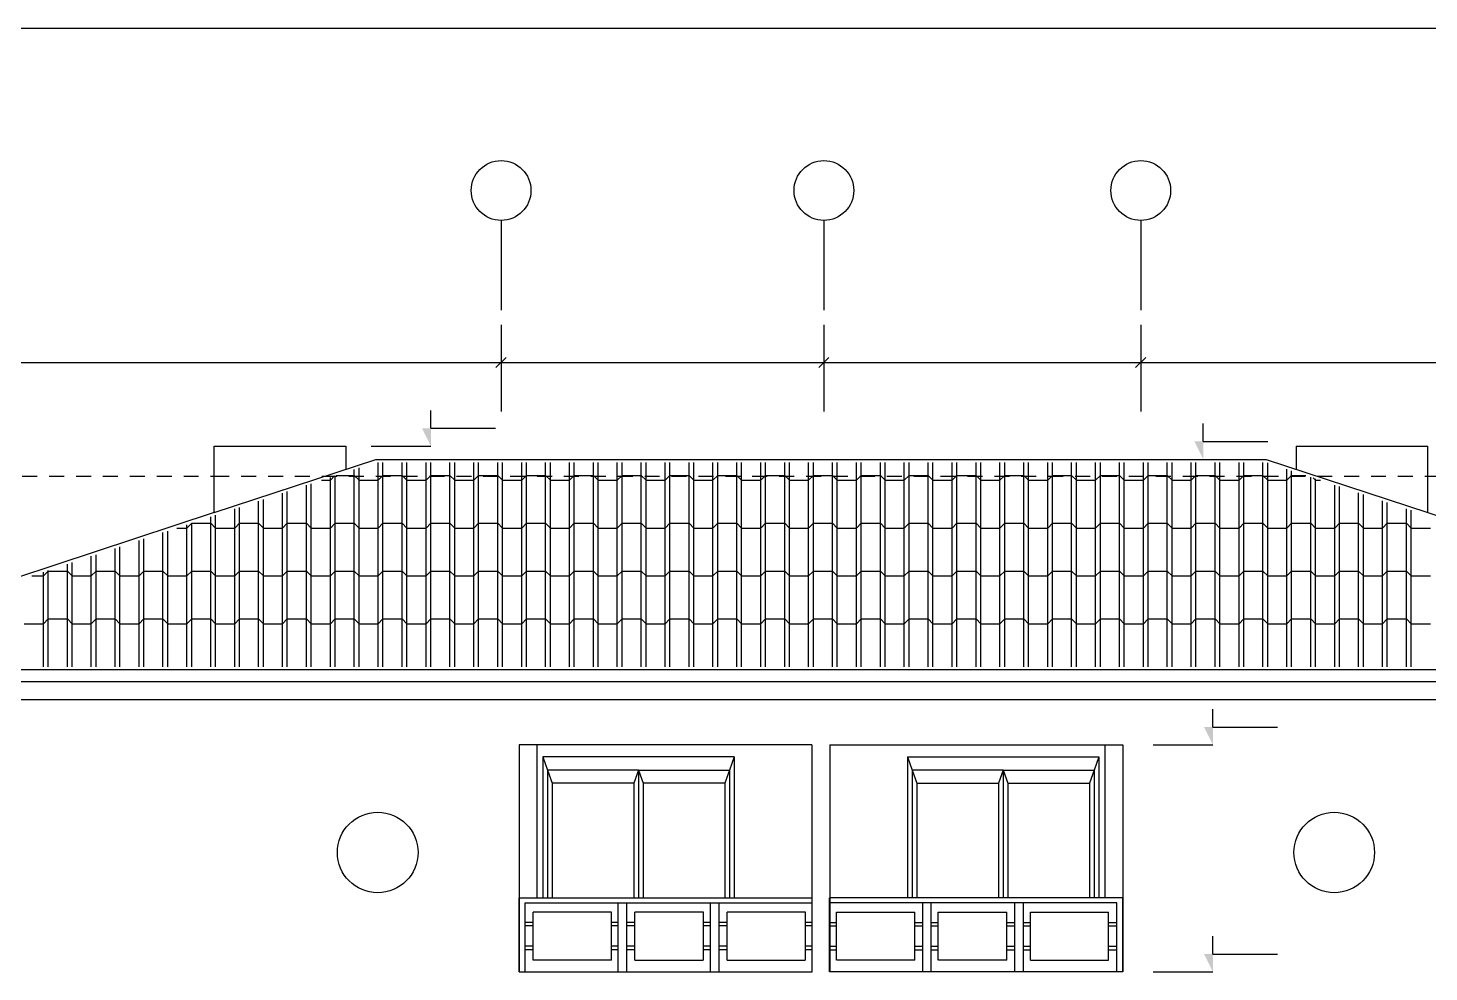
# Model space of a CAD drawing. Header units: metres. Extents: x -220 to 294, y -29 to 18.
# Drawn here: x 139.79 to 151.51, y 10.1 to 18 of the extents above; entities that cross this region are included whole.
import ezdxf

# ---------------------------------------------------------------- set-up
doc = ezdxf.new("R2010")
doc.units = ezdxf.units.M
doc.header["$MEASUREMENT"] = 0
doc.linetypes.add('CENTER2', pattern=[1.125, 0.75, -0.125, 0.125, -0.125])
doc.linetypes.add('DASHED4', pattern=[0.1875, 0.125, -0.0625])
for name, color, linetype in [('Cember', 7, 'Continuous'), ('Cizgi', 7, 'Continuous'), ('Kesit_Kot', 7, 'Continuous'), ('Olculendirme', 7, 'Continuous'), ('Rota', 7, 'Continuous'), ('Standart', 7, 'Continuous'), ('Tarama', 7, 'Continuous')]:
    doc.layers.add(name, color=color, linetype=linetype)

msp = doc.modelspace()

# ---------------------------------------------------------------- hatches: boundary and pattern name
at = {"layer": 'Kesit_Kot', "linetype": 'Continuous', "lineweight": -3}
for points in [[(143.162, 14.5), (143.087, 14.65), (143.162, 14.65)], [(149.622, 14.39), (149.547, 14.54), (149.622, 14.54)], [(149.703, 12), (149.628, 12.15), (149.703, 12.15)], [(149.703, 10.1), (149.628, 10.25), (149.703, 10.25)]]:
    msp.add_hatch(color=216, dxfattribs=at).paths.add_polyline_path(points)

# ---------------------------------------------------------------- linework, layer by layer
at = {"layer": 'Cember', "color": 237, "linetype": 'Continuous', "lineweight": -3}
for centre in [(142.717, 11.1), (150.717, 11.1)]:
    msp.add_circle(centre, 0.337, dxfattribs=at)
at = {"layer": 'Cizgi', "color": 18, "linetype": 'Continuous', "lineweight": -3}
msp.add_lwpolyline([(51.917, 18), (172.317, 18)], dxfattribs=at)
at = {"layer": 'Cizgi', "color": 118, "linetype": 'Continuous', "lineweight": -3}
for points in [[(141.35, 14.5), (142.45, 14.5)], [(141.35, 13.945), (141.35, 14.5)], [(142.45, 14.5), (142.45, 14.308)], [(150.399, 14.5), (151.499, 14.5)], [(150.399, 14.5), (150.399, 14.308)], [(151.499, 13.945), (151.499, 14.5)], [(144.049, 12), (144.049, 10.72)], [(148.799, 12), (148.799, 10.72)]]:
    msp.add_lwpolyline(points, dxfattribs=at)
at = {"layer": 'Cizgi', "color": 98, "linetype": 'Continuous', "lineweight": -3}
for points in [[(141.35, 13.945), (142.7, 14.39)], [(142.7, 14.39), (150.149, 14.39)], [(150.149, 14.39), (151.499, 13.945)], [(141.35, 13.945), (137.365, 12.63)], [(151.499, 13.945), (155.484, 12.63)], [(137.85, 12.38), (154.999, 12.38)], [(144.099, 11.9), (144.138, 11.79)], [(145.699, 11.9), (144.099, 11.9)], [(144.099, 11.9), (144.099, 10.72)], [(145.699, 11.9), (145.66, 11.79)], [(145.699, 11.9), (145.699, 10.72)], [(147.149, 11.9), (147.188, 11.79)], [(147.149, 11.9), (148.749, 11.9)], [(147.149, 11.9), (147.149, 10.72)], [(148.749, 11.9), (148.71, 11.79)], [(148.749, 11.9), (148.749, 10.72)], [(144.899, 11.79), (144.138, 11.79)], [(144.138, 11.79), (144.177, 11.68)], [(144.138, 11.79), (144.138, 10.72)], [(144.899, 11.79), (144.86, 11.68)], [(144.899, 11.79), (145.66, 11.79)], [(144.899, 11.79), (144.938, 11.68)], [(144.899, 11.79), (144.899, 10.72)], [(145.66, 11.79), (145.621, 11.68)], [(145.66, 11.79), (145.66, 10.72)], [(147.188, 11.79), (147.227, 11.68)], [(147.949, 11.79), (147.188, 11.79)], [(147.188, 11.79), (147.188, 10.72)], [(147.949, 11.79), (147.91, 11.68)], [(147.949, 11.79), (148.71, 11.79)], [(147.949, 11.79), (147.988, 11.68)], [(147.949, 11.79), (147.949, 10.72)], [(148.71, 11.79), (148.671, 11.68)], [(148.71, 11.79), (148.71, 10.72)], [(144.86, 11.68), (144.177, 11.68)], [(144.177, 11.68), (144.177, 10.72)], [(144.86, 11.68), (144.86, 10.72)], [(145.621, 11.68), (144.938, 11.68)], [(144.938, 11.68), (144.938, 10.72)], [(145.621, 11.68), (145.621, 10.72)], [(147.227, 11.68), (147.91, 11.68)], [(147.227, 11.68), (147.227, 10.72)], [(147.91, 11.68), (147.91, 10.72)], [(147.988, 11.68), (148.671, 11.68)], [(147.988, 11.68), (147.988, 10.72)], [(148.671, 11.68), (148.671, 10.72)], [(144.672, 10.6), (144.017, 10.6)], [(144.672, 10.2), (144.672, 10.6)], [(144.868, 10.2), (144.868, 10.6)], [(145.443, 10.6), (144.868, 10.6)], [(145.443, 10.2), (145.443, 10.6)], [(145.64, 10.2), (145.64, 10.6)], [(146.294, 10.6), (145.64, 10.6)], [(146.294, 10.2), (146.294, 10.6)], [(146.553, 10.6), (147.208, 10.6)], [(146.553, 10.2), (146.553, 10.6)], [(147.208, 10.2), (147.208, 10.6)], [(147.404, 10.6), (147.979, 10.6)], [(147.404, 10.2), (147.404, 10.6)], [(147.979, 10.2), (147.979, 10.6)], [(148.176, 10.6), (148.83, 10.6)], [(148.176, 10.2), (148.176, 10.6)], [(144.672, 10.2), (144.017, 10.2)], [(144.868, 10.2), (145.44, 10.2)], [(145.64, 10.2), (146.292, 10.2)], [(147.208, 10.2), (146.556, 10.2)], [(147.979, 10.2), (147.407, 10.2)], [(148.176, 10.2), (148.83, 10.2)]]:
    msp.add_lwpolyline(points, dxfattribs=at)
at = {"layer": 'Cizgi', "color": 73, "linetype": 'DASHED4', "lineweight": -3}
for points in [[(131.869, 14.25), (141.35, 14.25)], [(141.35, 14.25), (151.499, 14.25)], [(151.499, 14.25), (160.426, 14.25)]]:
    msp.add_lwpolyline(points, dxfattribs=at)
at = {"layer": 'Cizgi', "color": 158, "linetype": 'Continuous', "lineweight": -3}
for points in [[(137.25, 12.53), (155.499, 12.53)], [(137.85, 12.38), (155.499, 12.38)]]:
    msp.add_lwpolyline(points, dxfattribs=at)
at = {"layer": 'Cizgi', "color": 108, "linetype": 'Continuous', "lineweight": -3}
for points in [[(144.049, 12), (143.899, 12)], [(143.899, 12), (143.899, 10.1)], [(146.349, 12), (144.049, 12)], [(146.349, 12), (146.349, 10.1)], [(146.499, 12), (148.799, 12)], [(146.499, 12), (146.499, 10.1)], [(148.799, 12), (148.949, 12)], [(148.949, 12), (148.949, 10.1)], [(143.899, 10.1), (143.899, 10.72)], [(143.899, 10.72), (146.351, 10.72)], [(143.949, 10.1), (143.949, 10.68)], [(143.949, 10.68), (146.351, 10.68)], [(144.729, 10.1), (144.729, 10.68)], [(144.801, 10.1), (144.801, 10.68)], [(145.5, 10.1), (145.5, 10.68)], [(145.572, 10.1), (145.572, 10.68)], [(147.275, 10.1), (147.275, 10.68)], [(147.347, 10.1), (147.347, 10.68)], [(148.047, 10.1), (148.047, 10.68)], [(148.118, 10.1), (148.118, 10.68)], [(144.017, 10.2), (144.017, 10.6)], [(148.83, 10.2), (148.83, 10.6)], [(144.017, 10.515), (143.949, 10.515)], [(144.017, 10.485), (143.949, 10.485)], [(144.729, 10.515), (144.672, 10.515)], [(144.729, 10.485), (144.672, 10.485)], [(144.868, 10.515), (144.801, 10.515)], [(144.868, 10.485), (144.801, 10.485)], [(145.5, 10.515), (145.443, 10.515)], [(145.5, 10.485), (145.443, 10.485)], [(145.64, 10.515), (145.572, 10.515)], [(145.64, 10.485), (145.572, 10.485)], [(146.351, 10.515), (146.294, 10.515)], [(146.351, 10.485), (146.294, 10.485)], [(146.496, 10.515), (146.553, 10.515)], [(146.496, 10.485), (146.553, 10.485)], [(147.208, 10.515), (147.275, 10.515)], [(147.208, 10.485), (147.275, 10.485)], [(147.347, 10.515), (147.404, 10.515)], [(147.347, 10.485), (147.404, 10.485)], [(147.979, 10.515), (148.047, 10.515)], [(147.979, 10.485), (148.047, 10.485)], [(148.118, 10.515), (148.176, 10.515)], [(148.118, 10.485), (148.176, 10.485)], [(148.83, 10.515), (148.898, 10.515)], [(148.83, 10.485), (148.898, 10.485)], [(144.017, 10.315), (143.949, 10.315)], [(144.729, 10.315), (144.672, 10.315)], [(144.868, 10.315), (144.801, 10.315)], [(145.5, 10.315), (145.443, 10.315)], [(145.64, 10.315), (145.572, 10.315)], [(146.351, 10.315), (146.294, 10.315)], [(146.496, 10.315), (146.553, 10.315)], [(147.208, 10.315), (147.275, 10.315)], [(147.347, 10.315), (147.404, 10.315)], [(147.979, 10.315), (148.047, 10.315)], [(148.118, 10.315), (148.176, 10.315)], [(148.83, 10.315), (148.898, 10.315)], [(144.017, 10.285), (143.949, 10.285)], [(144.729, 10.285), (144.672, 10.285)], [(144.868, 10.285), (144.801, 10.285)], [(145.5, 10.285), (145.443, 10.285)], [(145.64, 10.285), (145.572, 10.285)], [(146.351, 10.285), (146.294, 10.285)], [(146.496, 10.285), (146.553, 10.285)], [(147.208, 10.285), (147.275, 10.285)], [(147.347, 10.285), (147.404, 10.285)], [(147.979, 10.285), (148.047, 10.285)], [(148.118, 10.285), (148.176, 10.285)], [(148.83, 10.285), (148.898, 10.285)]]:
    msp.add_lwpolyline(points, dxfattribs=at)
at = {"layer": 'Cizgi', "color": 7, "linetype": 'Continuous', "lineweight": -3}
for points in [[(146.351, 10.1), (146.351, 10.72)], [(146.496, 10.1), (146.496, 10.72)], [(148.949, 10.72), (146.496, 10.72)], [(148.898, 10.68), (146.496, 10.68)], [(148.898, 10.1), (148.898, 10.68)], [(148.949, 10.1), (148.949, 10.72)], [(143.899, 10.1), (146.351, 10.1)], [(148.949, 10.1), (146.496, 10.1)]]:
    msp.add_lwpolyline(points, dxfattribs=at)
at = {"layer": 'Kesit_Kot', "color": 216, "linetype": 'Continuous', "lineweight": -3}
for points in [[(143.162, 14.65), (143.162, 14.8)], [(143.162, 14.65), (143.701, 14.65)], [(149.622, 14.54), (149.622, 14.69)], [(149.622, 14.54), (150.161, 14.54)], [(142.662, 14.5), (143.162, 14.5)], [(149.122, 14.39), (149.622, 14.39)], [(149.703, 12.15), (149.703, 12.3)], [(149.703, 12.15), (150.242, 12.15)], [(149.203, 12), (149.703, 12)], [(149.703, 10.25), (149.703, 10.4)], [(149.703, 10.25), (150.242, 10.25)], [(149.203, 10.1), (149.703, 10.1)]]:
    msp.add_lwpolyline(points, dxfattribs=at)
at = {"layer": 'Olculendirme', "color": 47, "linetype": 'Continuous', "lineweight": -3}
for points in [[(143.749, 15.45), (143.749, 15.15)], [(146.449, 15.45), (146.449, 15.15)], [(149.099, 15.45), (149.099, 15.15)], [(134.789, 15.2), (153.579, 15.2)]]:
    msp.add_lwpolyline(points, dxfattribs=at)
at = {"layer": 'Olculendirme', "color": 59, "linetype": 'Continuous', "lineweight": -3}
for points in [[(143.791, 15.242), (143.706, 15.158)], [(146.491, 15.242), (146.406, 15.158)], [(149.141, 15.242), (149.056, 15.158)]]:
    msp.add_lwpolyline(points, dxfattribs=at)
at = {"layer": 'Rota', "color": 158, "linetype": 'Continuous', "lineweight": -3}
msp.add_lwpolyline([(155.599, 12.63), (137.35, 12.63)], dxfattribs=at)
at = {"layer": 'Standart', "color": 251, "linetype": 'CENTER2', "lineweight": -3}
for points in [[(143.749, 16.39), (143.749, 14.79)], [(146.449, 16.39), (146.449, 14.79)], [(149.099, 16.39), (149.099, 14.79)]]:
    msp.add_lwpolyline(points, dxfattribs=at)
at = {"layer": 'Standart', "color": 251, "linetype": 'Continuous', "lineweight": -3}
for centre in [(143.749, 16.64), (146.449, 16.64), (149.099, 16.64)]:
    msp.add_circle(centre, 0.25, dxfattribs=at)
at = {"layer": 'Tarama', "color": 13, "linetype": 'Continuous', "lineweight": -3}
for points in [[(142.521, 14.255), (142.521, 14.305)], [(142.561, 14.255), (142.561, 14.318)], [(142.721, 14.255), (142.721, 14.365)], [(142.761, 14.255), (142.761, 14.365)], [(142.921, 14.255), (142.921, 14.365)], [(142.961, 14.255), (142.961, 14.365)], [(143.121, 14.255), (143.121, 14.365)], [(143.161, 14.255), (143.161, 14.365)], [(143.321, 14.255), (143.321, 14.365)], [(143.361, 14.255), (143.361, 14.365)], [(143.521, 14.255), (143.521, 14.365)], [(143.561, 14.255), (143.561, 14.365)], [(143.721, 14.255), (143.721, 14.365)], [(143.761, 14.255), (143.761, 14.365)], [(143.921, 14.255), (143.921, 14.365)], [(143.961, 14.255), (143.961, 14.365)], [(144.121, 14.255), (144.121, 14.365)], [(144.161, 14.255), (144.161, 14.365)], [(144.321, 14.255), (144.321, 14.365)], [(144.361, 14.255), (144.361, 14.365)], [(144.521, 14.255), (144.521, 14.365)], [(144.561, 14.255), (144.561, 14.365)], [(144.721, 14.255), (144.721, 14.365)], [(144.761, 14.255), (144.761, 14.365)], [(144.921, 14.255), (144.921, 14.365)], [(144.961, 14.255), (144.961, 14.365)], [(145.121, 14.255), (145.121, 14.365)], [(145.161, 14.255), (145.161, 14.365)], [(145.321, 14.255), (145.321, 14.365)], [(145.361, 14.255), (145.361, 14.365)], [(145.521, 14.255), (145.521, 14.365)], [(145.561, 14.255), (145.561, 14.365)], [(145.721, 14.255), (145.721, 14.365)], [(145.761, 14.255), (145.761, 14.365)], [(145.921, 14.255), (145.921, 14.365)], [(145.961, 14.255), (145.961, 14.365)], [(146.121, 14.255), (146.121, 14.365)], [(146.161, 14.255), (146.161, 14.365)], [(146.321, 14.255), (146.321, 14.365)], [(146.361, 14.255), (146.361, 14.365)], [(146.521, 14.255), (146.521, 14.365)], [(146.561, 14.255), (146.561, 14.365)], [(146.721, 14.255), (146.721, 14.365)], [(146.761, 14.255), (146.761, 14.365)], [(146.921, 14.255), (146.921, 14.365)], [(146.961, 14.255), (146.961, 14.365)], [(147.121, 14.255), (147.121, 14.365)], [(147.161, 14.255), (147.161, 14.365)], [(147.321, 14.255), (147.321, 14.365)], [(147.361, 14.255), (147.361, 14.365)], [(147.521, 14.255), (147.521, 14.365)], [(147.561, 14.255), (147.561, 14.365)], [(147.721, 14.255), (147.721, 14.365)], [(147.761, 14.255), (147.761, 14.365)], [(147.921, 14.255), (147.921, 14.365)], [(147.961, 14.255), (147.961, 14.365)], [(148.121, 14.255), (148.121, 14.365)], [(148.161, 14.255), (148.161, 14.365)], [(148.321, 14.255), (148.321, 14.365)], [(148.361, 14.255), (148.361, 14.365)], [(148.521, 14.255), (148.521, 14.365)], [(148.561, 14.255), (148.561, 14.365)], [(148.721, 14.255), (148.721, 14.365)], [(148.761, 14.255), (148.761, 14.365)], [(148.921, 14.255), (148.921, 14.365)], [(148.961, 14.255), (148.961, 14.365)], [(149.121, 14.255), (149.121, 14.365)], [(149.161, 14.255), (149.161, 14.365)], [(149.321, 14.255), (149.321, 14.365)], [(149.361, 14.255), (149.361, 14.365)], [(149.521, 14.255), (149.521, 14.365)], [(149.561, 14.255), (149.561, 14.365)], [(149.721, 14.255), (149.721, 14.365)], [(149.761, 14.255), (149.761, 14.365)], [(149.921, 14.255), (149.921, 14.365)], [(149.961, 14.255), (149.961, 14.365)], [(150.121, 14.255), (150.121, 14.365)], [(150.161, 14.255), (150.161, 14.36)], [(150.321, 14.255), (150.321, 14.307)], [(142.161, 13.855), (142.161, 14.186)], [(142.248, 14.215), (142.321, 14.215)], [(142.321, 14.215), (142.356, 14.251)], [(142.321, 13.855), (142.321, 14.239)], [(142.361, 13.855), (142.361, 14.252)], [(142.369, 14.255), (142.521, 14.255)], [(142.521, 13.855), (142.521, 14.255)], [(142.521, 14.255), (142.561, 14.215)], [(142.561, 13.855), (142.561, 14.255)], [(142.561, 14.215), (142.721, 14.215)], [(142.721, 13.855), (142.721, 14.255)], [(142.721, 14.215), (142.761, 14.255)], [(142.761, 13.855), (142.761, 14.255)], [(142.761, 14.255), (142.921, 14.255)], [(142.921, 13.855), (142.921, 14.255)], [(142.921, 14.255), (142.961, 14.215)], [(142.961, 13.855), (142.961, 14.255)], [(142.961, 14.215), (143.121, 14.215)], [(143.121, 13.855), (143.121, 14.255)], [(143.121, 14.215), (143.161, 14.255)], [(143.161, 13.855), (143.161, 14.255)], [(143.161, 14.255), (143.321, 14.255)], [(143.321, 13.855), (143.321, 14.255)], [(143.321, 14.255), (143.361, 14.215)], [(143.361, 13.855), (143.361, 14.255)], [(143.361, 14.215), (143.521, 14.215)], [(143.521, 13.855), (143.521, 14.255)], [(143.521, 14.215), (143.561, 14.255)], [(143.561, 13.855), (143.561, 14.255)], [(143.561, 14.255), (143.721, 14.255)], [(143.721, 13.855), (143.721, 14.255)], [(143.721, 14.255), (143.761, 14.215)], [(143.761, 13.855), (143.761, 14.255)], [(143.761, 14.215), (143.921, 14.215)], [(143.921, 13.855), (143.921, 14.255)], [(143.921, 14.215), (143.961, 14.255)], [(143.961, 13.855), (143.961, 14.255)], [(143.961, 14.255), (144.121, 14.255)], [(144.121, 13.855), (144.121, 14.255)], [(144.121, 14.255), (144.161, 14.215)], [(144.161, 13.855), (144.161, 14.255)], [(144.161, 14.215), (144.321, 14.215)], [(144.321, 13.855), (144.321, 14.255)], [(144.321, 14.215), (144.361, 14.255)], [(144.361, 13.855), (144.361, 14.255)], [(144.361, 14.255), (144.521, 14.255)], [(144.521, 13.855), (144.521, 14.255)], [(144.521, 14.255), (144.561, 14.215)], [(144.561, 13.855), (144.561, 14.255)], [(144.561, 14.215), (144.721, 14.215)], [(144.721, 13.855), (144.721, 14.255)], [(144.721, 14.215), (144.761, 14.255)], [(144.761, 13.855), (144.761, 14.255)], [(144.761, 14.255), (144.921, 14.255)], [(144.921, 13.855), (144.921, 14.255)], [(144.921, 14.255), (144.961, 14.215)], [(144.961, 13.855), (144.961, 14.255)], [(144.961, 14.215), (145.121, 14.215)], [(145.121, 13.855), (145.121, 14.255)], [(145.121, 14.215), (145.161, 14.255)], [(145.161, 13.855), (145.161, 14.255)], [(145.161, 14.255), (145.321, 14.255)], [(145.321, 13.855), (145.321, 14.255)], [(145.321, 14.255), (145.361, 14.215)], [(145.361, 13.855), (145.361, 14.255)], [(145.361, 14.215), (145.521, 14.215)], [(145.521, 13.855), (145.521, 14.255)], [(145.521, 14.215), (145.561, 14.255)], [(145.561, 13.855), (145.561, 14.255)], [(145.561, 14.255), (145.721, 14.255)], [(145.721, 13.855), (145.721, 14.255)], [(145.721, 14.255), (145.761, 14.215)], [(145.761, 13.855), (145.761, 14.255)], [(145.761, 14.215), (145.921, 14.215)], [(145.921, 13.855), (145.921, 14.255)], [(145.921, 14.215), (145.961, 14.255)], [(145.961, 13.855), (145.961, 14.255)], [(145.961, 14.255), (146.121, 14.255)], [(146.121, 13.855), (146.121, 14.255)], [(146.121, 14.255), (146.161, 14.215)], [(146.161, 13.855), (146.161, 14.255)], [(146.161, 14.215), (146.321, 14.215)], [(146.321, 13.855), (146.321, 14.255)], [(146.321, 14.215), (146.361, 14.255)], [(146.361, 13.855), (146.361, 14.255)], [(146.361, 14.255), (146.521, 14.255)], [(146.521, 13.855), (146.521, 14.255)], [(146.521, 14.255), (146.561, 14.215)], [(146.561, 13.855), (146.561, 14.255)], [(146.561, 14.215), (146.721, 14.215)], [(146.721, 13.855), (146.721, 14.255)], [(146.721, 14.215), (146.761, 14.255)], [(146.761, 13.855), (146.761, 14.255)], [(146.761, 14.255), (146.921, 14.255)], [(146.921, 13.855), (146.921, 14.255)], [(146.921, 14.255), (146.961, 14.215)], [(146.961, 13.855), (146.961, 14.255)], [(146.961, 14.215), (147.121, 14.215)], [(147.121, 13.855), (147.121, 14.255)], [(147.121, 14.215), (147.161, 14.255)], [(147.161, 13.855), (147.161, 14.255)], [(147.161, 14.255), (147.321, 14.255)], [(147.321, 13.855), (147.321, 14.255)], [(147.321, 14.255), (147.361, 14.215)], [(147.361, 13.855), (147.361, 14.255)], [(147.361, 14.215), (147.521, 14.215)], [(147.521, 13.855), (147.521, 14.255)], [(147.521, 14.215), (147.561, 14.255)], [(147.561, 13.855), (147.561, 14.255)], [(147.561, 14.255), (147.721, 14.255)], [(147.721, 13.855), (147.721, 14.255)], [(147.721, 14.255), (147.761, 14.215)], [(147.761, 13.855), (147.761, 14.255)], [(147.761, 14.215), (147.921, 14.215)], [(147.921, 13.855), (147.921, 14.255)], [(147.921, 14.215), (147.961, 14.255)], [(147.961, 13.855), (147.961, 14.255)], [(147.961, 14.255), (148.121, 14.255)], [(148.121, 13.855), (148.121, 14.255)], [(148.121, 14.255), (148.161, 14.215)], [(148.161, 13.855), (148.161, 14.255)], [(148.161, 14.215), (148.321, 14.215)], [(148.321, 13.855), (148.321, 14.255)], [(148.321, 14.215), (148.361, 14.255)], [(148.361, 13.855), (148.361, 14.255)], [(148.361, 14.255), (148.521, 14.255)], [(148.521, 13.855), (148.521, 14.255)], [(148.521, 14.255), (148.561, 14.215)], [(148.561, 13.855), (148.561, 14.255)], [(148.561, 14.215), (148.721, 14.215)], [(148.721, 13.855), (148.721, 14.255)], [(148.721, 14.215), (148.761, 14.255)], [(148.761, 13.855), (148.761, 14.255)], [(148.761, 14.255), (148.921, 14.255)], [(148.921, 13.855), (148.921, 14.255)], [(148.921, 14.255), (148.961, 14.215)], [(148.961, 13.855), (148.961, 14.255)], [(148.961, 14.215), (149.121, 14.215)], [(149.121, 13.855), (149.121, 14.255)], [(149.121, 14.215), (149.161, 14.255)], [(149.161, 13.855), (149.161, 14.255)], [(149.161, 14.255), (149.321, 14.255)], [(149.321, 13.855), (149.321, 14.255)], [(149.321, 14.255), (149.361, 14.215)], [(149.361, 13.855), (149.361, 14.255)], [(149.361, 14.215), (149.521, 14.215)], [(149.521, 13.855), (149.521, 14.255)], [(149.521, 14.215), (149.561, 14.255)], [(149.561, 13.855), (149.561, 14.255)], [(149.561, 14.255), (149.721, 14.255)], [(149.721, 13.855), (149.721, 14.255)], [(149.721, 14.255), (149.761, 14.215)], [(149.761, 13.855), (149.761, 14.255)], [(149.761, 14.215), (149.921, 14.215)], [(149.921, 13.855), (149.921, 14.255)], [(149.921, 14.215), (149.961, 14.255)], [(149.961, 13.855), (149.961, 14.255)], [(149.961, 14.255), (150.121, 14.255)], [(150.121, 13.855), (150.121, 14.255)], [(150.121, 14.255), (150.161, 14.215)], [(150.161, 13.855), (150.161, 14.255)], [(150.161, 14.215), (150.321, 14.215)], [(150.321, 13.855), (150.321, 14.255)], [(150.321, 14.215), (150.361, 14.255)], [(150.361, 14.255), (150.361, 14.294)], [(150.361, 13.855), (150.361, 14.255)], [(150.361, 14.255), (150.48, 14.255)], [(150.521, 13.855), (150.521, 14.241)], [(150.541, 14.235), (150.561, 14.215)], [(150.561, 13.855), (150.561, 14.228)], [(150.561, 14.215), (150.601, 14.215)], [(141.921, 13.855), (141.921, 14.107)], [(141.961, 13.855), (141.961, 14.12)], [(142.121, 13.855), (142.121, 14.173)], [(150.721, 13.855), (150.721, 14.175)], [(150.761, 13.855), (150.761, 14.162)], [(150.921, 13.855), (150.921, 14.109)], [(150.961, 13.855), (150.961, 14.096)], [(141.521, 13.855), (141.521, 13.975)], [(141.561, 13.855), (141.561, 13.988)], [(141.721, 13.855), (141.721, 14.041)], [(141.761, 13.855), (141.761, 14.054)], [(151.121, 13.855), (151.121, 14.043)], [(151.161, 13.855), (151.161, 14.03)], [(151.321, 13.855), (151.321, 13.977)], [(151.361, 13.855), (151.361, 13.964)], [(141.121, 13.815), (141.161, 13.855)], [(141.121, 13.455), (141.121, 13.843)], [(141.161, 13.855), (141.161, 13.856)], [(141.161, 13.455), (141.161, 13.855)], [(141.161, 13.855), (141.321, 13.855)], [(141.321, 13.855), (141.321, 13.909)], [(141.321, 13.455), (141.321, 13.855)], [(141.321, 13.855), (141.361, 13.815)], [(141.361, 13.855), (141.361, 13.922)], [(141.361, 13.455), (141.361, 13.855)], [(141.521, 13.455), (141.521, 13.855)], [(141.521, 13.815), (141.561, 13.855)], [(141.561, 13.455), (141.561, 13.855)], [(141.561, 13.855), (141.721, 13.855)], [(141.721, 13.455), (141.721, 13.855)], [(141.721, 13.855), (141.761, 13.815)], [(141.761, 13.455), (141.761, 13.855)], [(141.921, 13.455), (141.921, 13.855)], [(141.921, 13.815), (141.961, 13.855)], [(141.961, 13.455), (141.961, 13.855)], [(141.961, 13.855), (142.121, 13.855)], [(142.121, 13.455), (142.121, 13.855)], [(142.121, 13.855), (142.161, 13.815)], [(142.161, 13.455), (142.161, 13.855)], [(142.321, 13.455), (142.321, 13.855)], [(142.321, 13.815), (142.361, 13.855)], [(142.361, 13.455), (142.361, 13.855)], [(142.361, 13.855), (142.521, 13.855)], [(142.521, 13.455), (142.521, 13.855)], [(142.521, 13.855), (142.561, 13.815)], [(142.561, 13.455), (142.561, 13.855)], [(142.721, 13.455), (142.721, 13.855)], [(142.721, 13.815), (142.761, 13.855)], [(142.761, 13.455), (142.761, 13.855)], [(142.761, 13.855), (142.921, 13.855)], [(142.921, 13.455), (142.921, 13.855)], [(142.921, 13.855), (142.961, 13.815)], [(142.961, 13.455), (142.961, 13.855)], [(143.121, 13.455), (143.121, 13.855)], [(143.121, 13.815), (143.161, 13.855)], [(143.161, 13.455), (143.161, 13.855)], [(143.161, 13.855), (143.321, 13.855)], [(143.321, 13.455), (143.321, 13.855)], [(143.321, 13.855), (143.361, 13.815)], [(143.361, 13.455), (143.361, 13.855)], [(143.521, 13.455), (143.521, 13.855)], [(143.521, 13.815), (143.561, 13.855)], [(143.561, 13.455), (143.561, 13.855)], [(143.561, 13.855), (143.721, 13.855)], [(143.721, 13.455), (143.721, 13.855)], [(143.721, 13.855), (143.761, 13.815)], [(143.761, 13.455), (143.761, 13.855)], [(143.921, 13.455), (143.921, 13.855)], [(143.921, 13.815), (143.961, 13.855)], [(143.961, 13.455), (143.961, 13.855)], [(143.961, 13.855), (144.121, 13.855)], [(144.121, 13.455), (144.121, 13.855)], [(144.121, 13.855), (144.161, 13.815)], [(144.161, 13.455), (144.161, 13.855)], [(144.321, 13.455), (144.321, 13.855)], [(144.321, 13.815), (144.361, 13.855)], [(144.361, 13.455), (144.361, 13.855)], [(144.361, 13.855), (144.521, 13.855)], [(144.521, 13.455), (144.521, 13.855)], [(144.521, 13.855), (144.561, 13.815)], [(144.561, 13.455), (144.561, 13.855)], [(144.721, 13.455), (144.721, 13.855)], [(144.721, 13.815), (144.761, 13.855)], [(144.761, 13.455), (144.761, 13.855)], [(144.761, 13.855), (144.921, 13.855)], [(144.921, 13.455), (144.921, 13.855)], [(144.921, 13.855), (144.961, 13.815)], [(144.961, 13.455), (144.961, 13.855)], [(145.121, 13.455), (145.121, 13.855)], [(145.121, 13.815), (145.161, 13.855)], [(145.161, 13.455), (145.161, 13.855)], [(145.161, 13.855), (145.321, 13.855)], [(145.321, 13.455), (145.321, 13.855)], [(145.321, 13.855), (145.361, 13.815)], [(145.361, 13.455), (145.361, 13.855)], [(145.521, 13.455), (145.521, 13.855)], [(145.521, 13.815), (145.561, 13.855)], [(145.561, 13.455), (145.561, 13.855)], [(145.561, 13.855), (145.721, 13.855)], [(145.721, 13.455), (145.721, 13.855)], [(145.721, 13.855), (145.761, 13.815)], [(145.761, 13.455), (145.761, 13.855)], [(145.921, 13.455), (145.921, 13.855)], [(145.921, 13.815), (145.961, 13.855)], [(145.961, 13.455), (145.961, 13.855)], [(145.961, 13.855), (146.121, 13.855)], [(146.121, 13.455), (146.121, 13.855)], [(146.121, 13.855), (146.161, 13.815)], [(146.161, 13.455), (146.161, 13.855)], [(146.321, 13.455), (146.321, 13.855)], [(146.321, 13.815), (146.361, 13.855)], [(146.361, 13.455), (146.361, 13.855)], [(146.361, 13.855), (146.521, 13.855)], [(146.521, 13.455), (146.521, 13.855)], [(146.521, 13.855), (146.561, 13.815)], [(146.561, 13.455), (146.561, 13.855)], [(146.721, 13.455), (146.721, 13.855)], [(146.721, 13.815), (146.761, 13.855)], [(146.761, 13.455), (146.761, 13.855)], [(146.761, 13.855), (146.921, 13.855)], [(146.921, 13.455), (146.921, 13.855)], [(146.921, 13.855), (146.961, 13.815)], [(146.961, 13.455), (146.961, 13.855)], [(147.121, 13.455), (147.121, 13.855)], [(147.121, 13.815), (147.161, 13.855)], [(147.161, 13.455), (147.161, 13.855)], [(147.161, 13.855), (147.321, 13.855)], [(147.321, 13.455), (147.321, 13.855)], [(147.321, 13.855), (147.361, 13.815)], [(147.361, 13.455), (147.361, 13.855)], [(147.521, 13.455), (147.521, 13.855)], [(147.521, 13.815), (147.561, 13.855)], [(147.561, 13.455), (147.561, 13.855)], [(147.561, 13.855), (147.721, 13.855)], [(147.721, 13.455), (147.721, 13.855)], [(147.721, 13.855), (147.761, 13.815)], [(147.761, 13.455), (147.761, 13.855)], [(147.921, 13.455), (147.921, 13.855)], [(147.921, 13.815), (147.961, 13.855)], [(147.961, 13.455), (147.961, 13.855)], [(147.961, 13.855), (148.121, 13.855)], [(148.121, 13.455), (148.121, 13.855)], [(148.121, 13.855), (148.161, 13.815)], [(148.161, 13.455), (148.161, 13.855)], [(148.321, 13.455), (148.321, 13.855)], [(148.321, 13.815), (148.361, 13.855)], [(148.361, 13.455), (148.361, 13.855)], [(148.361, 13.855), (148.521, 13.855)], [(148.521, 13.455), (148.521, 13.855)], [(148.521, 13.855), (148.561, 13.815)], [(148.561, 13.455), (148.561, 13.855)], [(148.721, 13.455), (148.721, 13.855)], [(148.721, 13.815), (148.761, 13.855)], [(148.761, 13.455), (148.761, 13.855)], [(148.761, 13.855), (148.921, 13.855)], [(148.921, 13.455), (148.921, 13.855)], [(148.921, 13.855), (148.961, 13.815)], [(148.961, 13.455), (148.961, 13.855)], [(149.121, 13.455), (149.121, 13.855)], [(149.121, 13.815), (149.161, 13.855)], [(149.161, 13.455), (149.161, 13.855)], [(149.161, 13.855), (149.321, 13.855)], [(149.321, 13.455), (149.321, 13.855)], [(149.321, 13.855), (149.361, 13.815)], [(149.361, 13.455), (149.361, 13.855)], [(149.521, 13.455), (149.521, 13.855)], [(149.521, 13.815), (149.561, 13.855)], [(149.561, 13.455), (149.561, 13.855)], [(149.561, 13.855), (149.721, 13.855)], [(149.721, 13.455), (149.721, 13.855)], [(149.721, 13.855), (149.761, 13.815)], [(149.761, 13.455), (149.761, 13.855)], [(149.921, 13.455), (149.921, 13.855)], [(149.921, 13.815), (149.961, 13.855)], [(149.961, 13.455), (149.961, 13.855)], [(149.961, 13.855), (150.121, 13.855)], [(150.121, 13.455), (150.121, 13.855)], [(150.121, 13.855), (150.161, 13.815)], [(150.161, 13.455), (150.161, 13.855)], [(150.321, 13.455), (150.321, 13.855)], [(150.321, 13.815), (150.361, 13.855)], [(150.361, 13.455), (150.361, 13.855)], [(150.361, 13.855), (150.521, 13.855)], [(150.521, 13.455), (150.521, 13.855)], [(150.521, 13.855), (150.561, 13.815)], [(150.561, 13.455), (150.561, 13.855)], [(150.721, 13.455), (150.721, 13.855)], [(150.721, 13.815), (150.761, 13.855)], [(150.761, 13.455), (150.761, 13.855)], [(150.761, 13.855), (150.921, 13.855)], [(150.921, 13.455), (150.921, 13.855)], [(150.921, 13.855), (150.961, 13.815)], [(150.961, 13.455), (150.961, 13.855)], [(151.121, 13.455), (151.121, 13.855)], [(151.121, 13.815), (151.161, 13.855)], [(151.161, 13.455), (151.161, 13.855)], [(151.161, 13.855), (151.321, 13.855)], [(151.321, 13.455), (151.321, 13.855)], [(151.321, 13.855), (151.361, 13.815)], [(151.361, 13.455), (151.361, 13.855)], [(140.721, 13.455), (140.721, 13.711)], [(140.761, 13.455), (140.761, 13.724)], [(140.921, 13.455), (140.921, 13.777)], [(140.961, 13.455), (140.961, 13.79)], [(141.036, 13.815), (141.121, 13.815)], [(141.361, 13.815), (141.521, 13.815)], [(141.761, 13.815), (141.921, 13.815)], [(142.161, 13.815), (142.321, 13.815)], [(142.561, 13.815), (142.721, 13.815)], [(142.961, 13.815), (143.121, 13.815)], [(143.361, 13.815), (143.521, 13.815)], [(143.761, 13.815), (143.921, 13.815)], [(144.161, 13.815), (144.321, 13.815)], [(144.561, 13.815), (144.721, 13.815)], [(144.961, 13.815), (145.121, 13.815)], [(145.361, 13.815), (145.521, 13.815)], [(145.761, 13.815), (145.921, 13.815)], [(146.161, 13.815), (146.321, 13.815)], [(146.561, 13.815), (146.721, 13.815)], [(146.961, 13.815), (147.121, 13.815)], [(147.361, 13.815), (147.521, 13.815)], [(147.761, 13.815), (147.921, 13.815)], [(148.161, 13.815), (148.321, 13.815)], [(148.561, 13.815), (148.721, 13.815)], [(148.961, 13.815), (149.121, 13.815)], [(149.361, 13.815), (149.521, 13.815)], [(149.761, 13.815), (149.921, 13.815)], [(150.161, 13.815), (150.321, 13.815)], [(150.561, 13.815), (150.721, 13.815)], [(150.961, 13.815), (151.121, 13.815)], [(151.361, 13.815), (151.521, 13.815)], [(140.521, 13.455), (140.521, 13.645)], [(140.561, 13.455), (140.561, 13.658)], [(140.121, 13.455), (140.121, 13.513)], [(140.161, 13.455), (140.161, 13.526)], [(140.321, 13.455), (140.321, 13.579)], [(140.361, 13.455), (140.361, 13.592)], [(139.824, 13.415), (139.921, 13.415)], [(139.921, 13.415), (139.961, 13.455)], [(139.921, 13.055), (139.921, 13.447)], [(139.961, 13.455), (139.961, 13.46)], [(139.961, 13.055), (139.961, 13.455)], [(139.961, 13.455), (140.121, 13.455)], [(140.121, 13.055), (140.121, 13.455)], [(140.121, 13.455), (140.161, 13.415)], [(140.161, 13.055), (140.161, 13.455)], [(140.161, 13.415), (140.321, 13.415)], [(140.321, 13.055), (140.321, 13.455)], [(140.321, 13.415), (140.361, 13.455)], [(140.361, 13.055), (140.361, 13.455)], [(140.361, 13.455), (140.521, 13.455)], [(140.521, 13.055), (140.521, 13.455)], [(140.521, 13.455), (140.561, 13.415)], [(140.561, 13.055), (140.561, 13.455)], [(140.561, 13.415), (140.721, 13.415)], [(140.721, 13.055), (140.721, 13.455)], [(140.721, 13.415), (140.761, 13.455)], [(140.761, 13.055), (140.761, 13.455)], [(140.761, 13.455), (140.921, 13.455)], [(140.921, 13.055), (140.921, 13.455)], [(140.921, 13.455), (140.961, 13.415)], [(140.961, 13.055), (140.961, 13.455)], [(140.961, 13.415), (141.121, 13.415)], [(141.121, 13.055), (141.121, 13.455)], [(141.121, 13.415), (141.161, 13.455)], [(141.161, 13.055), (141.161, 13.455)], [(141.161, 13.455), (141.321, 13.455)], [(141.321, 13.055), (141.321, 13.455)], [(141.321, 13.455), (141.361, 13.415)], [(141.361, 13.055), (141.361, 13.455)], [(141.361, 13.415), (141.521, 13.415)], [(141.521, 13.055), (141.521, 13.455)], [(141.521, 13.415), (141.561, 13.455)], [(141.561, 13.055), (141.561, 13.455)], [(141.561, 13.455), (141.721, 13.455)], [(141.721, 13.055), (141.721, 13.455)], [(141.721, 13.455), (141.761, 13.415)], [(141.761, 13.055), (141.761, 13.455)], [(141.761, 13.415), (141.921, 13.415)], [(141.921, 13.055), (141.921, 13.455)], [(141.921, 13.415), (141.961, 13.455)], [(141.961, 13.055), (141.961, 13.455)], [(141.961, 13.455), (142.121, 13.455)], [(142.121, 13.055), (142.121, 13.455)], [(142.121, 13.455), (142.161, 13.415)], [(142.161, 13.055), (142.161, 13.455)], [(142.161, 13.415), (142.321, 13.415)], [(142.321, 13.055), (142.321, 13.455)], [(142.321, 13.415), (142.361, 13.455)], [(142.361, 13.055), (142.361, 13.455)], [(142.361, 13.455), (142.521, 13.455)], [(142.521, 13.055), (142.521, 13.455)], [(142.521, 13.455), (142.561, 13.415)], [(142.561, 13.055), (142.561, 13.455)], [(142.561, 13.415), (142.721, 13.415)], [(142.721, 13.055), (142.721, 13.455)], [(142.721, 13.415), (142.761, 13.455)], [(142.761, 13.055), (142.761, 13.455)], [(142.761, 13.455), (142.921, 13.455)], [(142.921, 13.055), (142.921, 13.455)], [(142.921, 13.455), (142.961, 13.415)], [(142.961, 13.055), (142.961, 13.455)], [(142.961, 13.415), (143.121, 13.415)], [(143.121, 13.055), (143.121, 13.455)], [(143.121, 13.415), (143.161, 13.455)], [(143.161, 13.055), (143.161, 13.455)], [(143.161, 13.455), (143.321, 13.455)], [(143.321, 13.055), (143.321, 13.455)], [(143.321, 13.455), (143.361, 13.415)], [(143.361, 13.055), (143.361, 13.455)], [(143.361, 13.415), (143.521, 13.415)], [(143.521, 13.055), (143.521, 13.455)], [(143.521, 13.415), (143.561, 13.455)], [(143.561, 13.055), (143.561, 13.455)], [(143.561, 13.455), (143.721, 13.455)], [(143.721, 13.055), (143.721, 13.455)], [(143.721, 13.455), (143.761, 13.415)], [(143.761, 13.055), (143.761, 13.455)], [(143.761, 13.415), (143.921, 13.415)], [(143.921, 13.055), (143.921, 13.455)], [(143.921, 13.415), (143.961, 13.455)], [(143.961, 13.055), (143.961, 13.455)], [(143.961, 13.455), (144.121, 13.455)], [(144.121, 13.055), (144.121, 13.455)], [(144.121, 13.455), (144.161, 13.415)], [(144.161, 13.055), (144.161, 13.455)], [(144.161, 13.415), (144.321, 13.415)], [(144.321, 13.055), (144.321, 13.455)], [(144.321, 13.415), (144.361, 13.455)], [(144.361, 13.055), (144.361, 13.455)], [(144.361, 13.455), (144.521, 13.455)], [(144.521, 13.055), (144.521, 13.455)], [(144.521, 13.455), (144.561, 13.415)], [(144.561, 13.055), (144.561, 13.455)], [(144.561, 13.415), (144.721, 13.415)], [(144.721, 13.055), (144.721, 13.455)], [(144.721, 13.415), (144.761, 13.455)], [(144.761, 13.055), (144.761, 13.455)], [(144.761, 13.455), (144.921, 13.455)], [(144.921, 13.055), (144.921, 13.455)], [(144.921, 13.455), (144.961, 13.415)], [(144.961, 13.055), (144.961, 13.455)], [(144.961, 13.415), (145.121, 13.415)], [(145.121, 13.055), (145.121, 13.455)], [(145.121, 13.415), (145.161, 13.455)], [(145.161, 13.055), (145.161, 13.455)], [(145.161, 13.455), (145.321, 13.455)], [(145.321, 13.055), (145.321, 13.455)], [(145.321, 13.455), (145.361, 13.415)], [(145.361, 13.055), (145.361, 13.455)], [(145.361, 13.415), (145.521, 13.415)], [(145.521, 13.055), (145.521, 13.455)], [(145.521, 13.415), (145.561, 13.455)], [(145.561, 13.055), (145.561, 13.455)], [(145.561, 13.455), (145.721, 13.455)], [(145.721, 13.055), (145.721, 13.455)], [(145.721, 13.455), (145.761, 13.415)], [(145.761, 13.055), (145.761, 13.455)], [(145.761, 13.415), (145.921, 13.415)], [(145.921, 13.055), (145.921, 13.455)], [(145.921, 13.415), (145.961, 13.455)], [(145.961, 13.055), (145.961, 13.455)], [(145.961, 13.455), (146.121, 13.455)], [(146.121, 13.055), (146.121, 13.455)], [(146.121, 13.455), (146.161, 13.415)], [(146.161, 13.055), (146.161, 13.455)], [(146.161, 13.415), (146.321, 13.415)], [(146.321, 13.055), (146.321, 13.455)], [(146.321, 13.415), (146.361, 13.455)], [(146.361, 13.055), (146.361, 13.455)], [(146.361, 13.455), (146.521, 13.455)], [(146.521, 13.055), (146.521, 13.455)], [(146.521, 13.455), (146.561, 13.415)], [(146.561, 13.055), (146.561, 13.455)], [(146.561, 13.415), (146.721, 13.415)], [(146.721, 13.055), (146.721, 13.455)], [(146.721, 13.415), (146.761, 13.455)], [(146.761, 13.055), (146.761, 13.455)], [(146.761, 13.455), (146.921, 13.455)], [(146.921, 13.055), (146.921, 13.455)], [(146.921, 13.455), (146.961, 13.415)], [(146.961, 13.055), (146.961, 13.455)], [(146.961, 13.415), (147.121, 13.415)], [(147.121, 13.055), (147.121, 13.455)], [(147.121, 13.415), (147.161, 13.455)], [(147.161, 13.055), (147.161, 13.455)], [(147.161, 13.455), (147.321, 13.455)], [(147.321, 13.055), (147.321, 13.455)], [(147.321, 13.455), (147.361, 13.415)], [(147.361, 13.055), (147.361, 13.455)], [(147.361, 13.415), (147.521, 13.415)], [(147.521, 13.055), (147.521, 13.455)], [(147.521, 13.415), (147.561, 13.455)], [(147.561, 13.055), (147.561, 13.455)], [(147.561, 13.455), (147.721, 13.455)], [(147.721, 13.055), (147.721, 13.455)], [(147.721, 13.455), (147.761, 13.415)], [(147.761, 13.055), (147.761, 13.455)], [(147.761, 13.415), (147.921, 13.415)], [(147.921, 13.055), (147.921, 13.455)], [(147.921, 13.415), (147.961, 13.455)], [(147.961, 13.055), (147.961, 13.455)], [(147.961, 13.455), (148.121, 13.455)], [(148.121, 13.055), (148.121, 13.455)], [(148.121, 13.455), (148.161, 13.415)], [(148.161, 13.055), (148.161, 13.455)], [(148.161, 13.415), (148.321, 13.415)], [(148.321, 13.055), (148.321, 13.455)], [(148.321, 13.415), (148.361, 13.455)], [(148.361, 13.055), (148.361, 13.455)], [(148.361, 13.455), (148.521, 13.455)], [(148.521, 13.055), (148.521, 13.455)], [(148.521, 13.455), (148.561, 13.415)], [(148.561, 13.055), (148.561, 13.455)], [(148.561, 13.415), (148.721, 13.415)], [(148.721, 13.055), (148.721, 13.455)], [(148.721, 13.415), (148.761, 13.455)], [(148.761, 13.055), (148.761, 13.455)], [(148.761, 13.455), (148.921, 13.455)], [(148.921, 13.055), (148.921, 13.455)], [(148.921, 13.455), (148.961, 13.415)], [(148.961, 13.055), (148.961, 13.455)], [(148.961, 13.415), (149.121, 13.415)], [(149.121, 13.055), (149.121, 13.455)], [(149.121, 13.415), (149.161, 13.455)], [(149.161, 13.055), (149.161, 13.455)], [(149.161, 13.455), (149.321, 13.455)], [(149.321, 13.055), (149.321, 13.455)], [(149.321, 13.455), (149.361, 13.415)], [(149.361, 13.055), (149.361, 13.455)], [(149.361, 13.415), (149.521, 13.415)], [(149.521, 13.055), (149.521, 13.455)], [(149.521, 13.415), (149.561, 13.455)], [(149.561, 13.055), (149.561, 13.455)], [(149.561, 13.455), (149.721, 13.455)], [(149.721, 13.055), (149.721, 13.455)], [(149.721, 13.455), (149.761, 13.415)], [(149.761, 13.055), (149.761, 13.455)], [(149.761, 13.415), (149.921, 13.415)], [(149.921, 13.055), (149.921, 13.455)], [(149.921, 13.415), (149.961, 13.455)], [(149.961, 13.055), (149.961, 13.455)], [(149.961, 13.455), (150.121, 13.455)], [(150.121, 13.055), (150.121, 13.455)], [(150.121, 13.455), (150.161, 13.415)], [(150.161, 13.055), (150.161, 13.455)], [(150.161, 13.415), (150.321, 13.415)], [(150.321, 13.055), (150.321, 13.455)], [(150.321, 13.415), (150.361, 13.455)], [(150.361, 13.055), (150.361, 13.455)], [(150.361, 13.455), (150.521, 13.455)], [(150.521, 13.055), (150.521, 13.455)], [(150.521, 13.455), (150.561, 13.415)], [(150.561, 13.055), (150.561, 13.455)], [(150.561, 13.415), (150.721, 13.415)], [(150.721, 13.055), (150.721, 13.455)], [(150.721, 13.415), (150.761, 13.455)], [(150.761, 13.055), (150.761, 13.455)], [(150.761, 13.455), (150.921, 13.455)], [(150.921, 13.055), (150.921, 13.455)], [(150.921, 13.455), (150.961, 13.415)], [(150.961, 13.055), (150.961, 13.455)], [(150.961, 13.415), (151.121, 13.415)], [(151.121, 13.055), (151.121, 13.455)], [(151.121, 13.415), (151.161, 13.455)], [(151.161, 13.055), (151.161, 13.455)], [(151.161, 13.455), (151.321, 13.455)], [(151.321, 13.055), (151.321, 13.455)], [(151.321, 13.455), (151.361, 13.415)], [(151.361, 13.055), (151.361, 13.455)], [(151.361, 13.415), (151.521, 13.415)], [(139.761, 13.015), (139.921, 13.015)], [(139.921, 12.655), (139.921, 13.055)], [(139.921, 13.015), (139.961, 13.055)], [(139.961, 12.655), (139.961, 13.055)], [(139.961, 13.055), (140.121, 13.055)], [(140.121, 12.655), (140.121, 13.055)], [(140.121, 13.055), (140.161, 13.015)], [(140.161, 12.655), (140.161, 13.055)], [(140.161, 13.015), (140.321, 13.015)], [(140.321, 12.655), (140.321, 13.055)], [(140.321, 13.015), (140.361, 13.055)], [(140.361, 12.655), (140.361, 13.055)], [(140.361, 13.055), (140.521, 13.055)], [(140.521, 12.655), (140.521, 13.055)], [(140.521, 13.055), (140.561, 13.015)], [(140.561, 12.655), (140.561, 13.055)], [(140.561, 13.015), (140.721, 13.015)], [(140.721, 12.655), (140.721, 13.055)], [(140.721, 13.015), (140.761, 13.055)], [(140.761, 12.655), (140.761, 13.055)], [(140.761, 13.055), (140.921, 13.055)], [(140.921, 12.655), (140.921, 13.055)], [(140.921, 13.055), (140.961, 13.015)], [(140.961, 12.655), (140.961, 13.055)], [(140.961, 13.015), (141.121, 13.015)], [(141.121, 12.655), (141.121, 13.055)], [(141.121, 13.015), (141.161, 13.055)], [(141.161, 12.655), (141.161, 13.055)], [(141.161, 13.055), (141.321, 13.055)], [(141.321, 12.655), (141.321, 13.055)], [(141.321, 13.055), (141.361, 13.015)], [(141.361, 12.655), (141.361, 13.055)], [(141.361, 13.015), (141.521, 13.015)], [(141.521, 12.655), (141.521, 13.055)], [(141.521, 13.015), (141.561, 13.055)], [(141.561, 12.655), (141.561, 13.055)], [(141.561, 13.055), (141.721, 13.055)], [(141.721, 12.655), (141.721, 13.055)], [(141.721, 13.055), (141.761, 13.015)], [(141.761, 12.655), (141.761, 13.055)], [(141.761, 13.015), (141.921, 13.015)], [(141.921, 12.655), (141.921, 13.055)], [(141.921, 13.015), (141.961, 13.055)], [(141.961, 12.655), (141.961, 13.055)], [(141.961, 13.055), (142.121, 13.055)], [(142.121, 12.655), (142.121, 13.055)], [(142.121, 13.055), (142.161, 13.015)], [(142.161, 12.655), (142.161, 13.055)], [(142.161, 13.015), (142.321, 13.015)], [(142.321, 12.655), (142.321, 13.055)], [(142.321, 13.015), (142.361, 13.055)], [(142.361, 12.655), (142.361, 13.055)], [(142.361, 13.055), (142.521, 13.055)], [(142.521, 12.655), (142.521, 13.055)], [(142.521, 13.055), (142.561, 13.015)], [(142.561, 12.655), (142.561, 13.055)], [(142.561, 13.015), (142.721, 13.015)], [(142.721, 12.655), (142.721, 13.055)], [(142.721, 13.015), (142.761, 13.055)], [(142.761, 12.655), (142.761, 13.055)], [(142.761, 13.055), (142.921, 13.055)], [(142.921, 12.655), (142.921, 13.055)], [(142.921, 13.055), (142.961, 13.015)], [(142.961, 12.655), (142.961, 13.055)], [(142.961, 13.015), (143.121, 13.015)], [(143.121, 12.655), (143.121, 13.055)], [(143.121, 13.015), (143.161, 13.055)], [(143.161, 12.655), (143.161, 13.055)], [(143.161, 13.055), (143.321, 13.055)], [(143.321, 12.655), (143.321, 13.055)], [(143.321, 13.055), (143.361, 13.015)], [(143.361, 12.655), (143.361, 13.055)], [(143.361, 13.015), (143.521, 13.015)], [(143.521, 12.655), (143.521, 13.055)], [(143.521, 13.015), (143.561, 13.055)], [(143.561, 12.655), (143.561, 13.055)], [(143.561, 13.055), (143.721, 13.055)], [(143.721, 12.655), (143.721, 13.055)], [(143.721, 13.055), (143.761, 13.015)], [(143.761, 12.655), (143.761, 13.055)], [(143.761, 13.015), (143.921, 13.015)], [(143.921, 12.655), (143.921, 13.055)], [(143.921, 13.015), (143.961, 13.055)], [(143.961, 12.655), (143.961, 13.055)], [(143.961, 13.055), (144.121, 13.055)], [(144.121, 12.655), (144.121, 13.055)], [(144.121, 13.055), (144.161, 13.015)], [(144.161, 12.655), (144.161, 13.055)], [(144.161, 13.015), (144.321, 13.015)], [(144.321, 12.655), (144.321, 13.055)], [(144.321, 13.015), (144.361, 13.055)], [(144.361, 12.655), (144.361, 13.055)], [(144.361, 13.055), (144.521, 13.055)], [(144.521, 12.655), (144.521, 13.055)], [(144.521, 13.055), (144.561, 13.015)], [(144.561, 12.655), (144.561, 13.055)], [(144.561, 13.015), (144.721, 13.015)], [(144.721, 12.655), (144.721, 13.055)], [(144.721, 13.015), (144.761, 13.055)], [(144.761, 12.655), (144.761, 13.055)], [(144.761, 13.055), (144.921, 13.055)], [(144.921, 12.655), (144.921, 13.055)], [(144.921, 13.055), (144.961, 13.015)], [(144.961, 12.655), (144.961, 13.055)], [(144.961, 13.015), (145.121, 13.015)], [(145.121, 12.655), (145.121, 13.055)], [(145.121, 13.015), (145.161, 13.055)], [(145.161, 12.655), (145.161, 13.055)], [(145.161, 13.055), (145.321, 13.055)], [(145.321, 12.655), (145.321, 13.055)], [(145.321, 13.055), (145.361, 13.015)], [(145.361, 12.655), (145.361, 13.055)], [(145.361, 13.015), (145.521, 13.015)], [(145.521, 12.655), (145.521, 13.055)], [(145.521, 13.015), (145.561, 13.055)], [(145.561, 12.655), (145.561, 13.055)], [(145.561, 13.055), (145.721, 13.055)], [(145.721, 12.655), (145.721, 13.055)], [(145.721, 13.055), (145.761, 13.015)], [(145.761, 12.655), (145.761, 13.055)], [(145.761, 13.015), (145.921, 13.015)], [(145.921, 12.655), (145.921, 13.055)], [(145.921, 13.015), (145.961, 13.055)], [(145.961, 12.655), (145.961, 13.055)], [(145.961, 13.055), (146.121, 13.055)], [(146.121, 12.655), (146.121, 13.055)], [(146.121, 13.055), (146.161, 13.015)], [(146.161, 12.655), (146.161, 13.055)], [(146.161, 13.015), (146.321, 13.015)], [(146.321, 12.655), (146.321, 13.055)], [(146.321, 13.015), (146.361, 13.055)], [(146.361, 12.655), (146.361, 13.055)], [(146.361, 13.055), (146.521, 13.055)], [(146.521, 12.655), (146.521, 13.055)], [(146.521, 13.055), (146.561, 13.015)], [(146.561, 12.655), (146.561, 13.055)], [(146.561, 13.015), (146.721, 13.015)], [(146.721, 12.655), (146.721, 13.055)], [(146.721, 13.015), (146.761, 13.055)], [(146.761, 12.655), (146.761, 13.055)], [(146.761, 13.055), (146.921, 13.055)], [(146.921, 12.655), (146.921, 13.055)], [(146.921, 13.055), (146.961, 13.015)], [(146.961, 12.655), (146.961, 13.055)], [(146.961, 13.015), (147.121, 13.015)], [(147.121, 12.655), (147.121, 13.055)], [(147.121, 13.015), (147.161, 13.055)], [(147.161, 12.655), (147.161, 13.055)], [(147.161, 13.055), (147.321, 13.055)], [(147.321, 12.655), (147.321, 13.055)], [(147.321, 13.055), (147.361, 13.015)], [(147.361, 12.655), (147.361, 13.055)], [(147.361, 13.015), (147.521, 13.015)], [(147.521, 12.655), (147.521, 13.055)], [(147.521, 13.015), (147.561, 13.055)], [(147.561, 12.655), (147.561, 13.055)], [(147.561, 13.055), (147.721, 13.055)], [(147.721, 12.655), (147.721, 13.055)], [(147.721, 13.055), (147.761, 13.015)], [(147.761, 12.655), (147.761, 13.055)], [(147.761, 13.015), (147.921, 13.015)], [(147.921, 12.655), (147.921, 13.055)], [(147.921, 13.015), (147.961, 13.055)], [(147.961, 12.655), (147.961, 13.055)], [(147.961, 13.055), (148.121, 13.055)], [(148.121, 12.655), (148.121, 13.055)], [(148.121, 13.055), (148.161, 13.015)], [(148.161, 12.655), (148.161, 13.055)], [(148.161, 13.015), (148.321, 13.015)], [(148.321, 12.655), (148.321, 13.055)], [(148.321, 13.015), (148.361, 13.055)], [(148.361, 12.655), (148.361, 13.055)], [(148.361, 13.055), (148.521, 13.055)], [(148.521, 12.655), (148.521, 13.055)], [(148.521, 13.055), (148.561, 13.015)], [(148.561, 12.655), (148.561, 13.055)], [(148.561, 13.015), (148.721, 13.015)], [(148.721, 12.655), (148.721, 13.055)], [(148.721, 13.015), (148.761, 13.055)], [(148.761, 12.655), (148.761, 13.055)], [(148.761, 13.055), (148.921, 13.055)], [(148.921, 12.655), (148.921, 13.055)], [(148.921, 13.055), (148.961, 13.015)], [(148.961, 12.655), (148.961, 13.055)], [(148.961, 13.015), (149.121, 13.015)], [(149.121, 12.655), (149.121, 13.055)], [(149.121, 13.015), (149.161, 13.055)], [(149.161, 12.655), (149.161, 13.055)], [(149.161, 13.055), (149.321, 13.055)], [(149.321, 12.655), (149.321, 13.055)], [(149.321, 13.055), (149.361, 13.015)], [(149.361, 12.655), (149.361, 13.055)], [(149.361, 13.015), (149.521, 13.015)], [(149.521, 12.655), (149.521, 13.055)], [(149.521, 13.015), (149.561, 13.055)], [(149.561, 12.655), (149.561, 13.055)], [(149.561, 13.055), (149.721, 13.055)], [(149.721, 12.655), (149.721, 13.055)], [(149.721, 13.055), (149.761, 13.015)], [(149.761, 12.655), (149.761, 13.055)], [(149.761, 13.015), (149.921, 13.015)], [(149.921, 12.655), (149.921, 13.055)], [(149.921, 13.015), (149.961, 13.055)], [(149.961, 12.655), (149.961, 13.055)], [(149.961, 13.055), (150.121, 13.055)], [(150.121, 12.655), (150.121, 13.055)], [(150.121, 13.055), (150.161, 13.015)], [(150.161, 12.655), (150.161, 13.055)], [(150.161, 13.015), (150.321, 13.015)], [(150.321, 12.655), (150.321, 13.055)], [(150.321, 13.015), (150.361, 13.055)], [(150.361, 12.655), (150.361, 13.055)], [(150.361, 13.055), (150.521, 13.055)], [(150.521, 12.655), (150.521, 13.055)], [(150.521, 13.055), (150.561, 13.015)], [(150.561, 12.655), (150.561, 13.055)], [(150.561, 13.015), (150.721, 13.015)], [(150.721, 12.655), (150.721, 13.055)], [(150.721, 13.015), (150.761, 13.055)], [(150.761, 12.655), (150.761, 13.055)], [(150.761, 13.055), (150.921, 13.055)], [(150.921, 12.655), (150.921, 13.055)], [(150.921, 13.055), (150.961, 13.015)], [(150.961, 12.655), (150.961, 13.055)], [(150.961, 13.015), (151.121, 13.015)], [(151.121, 12.655), (151.121, 13.055)], [(151.121, 13.015), (151.161, 13.055)], [(151.161, 12.655), (151.161, 13.055)], [(151.161, 13.055), (151.321, 13.055)], [(151.321, 12.655), (151.321, 13.055)], [(151.321, 13.055), (151.361, 13.015)], [(151.361, 12.655), (151.361, 13.055)], [(151.361, 13.015), (151.521, 13.015)]]:
    msp.add_lwpolyline(points, dxfattribs=at)

doc.saveas('drawing.dxf')
